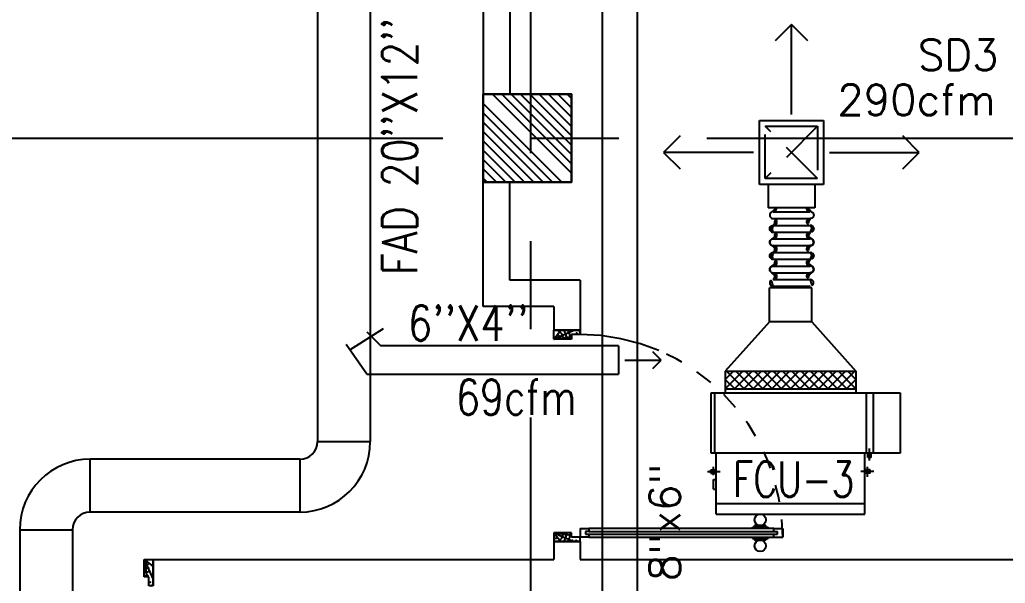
# Model space of a CAD drawing. Extents: x 417866200 to 417866302, y 43498034 to 43498122.
# Drawn here: x 417866232.68 to 417866238.28, y 43498075.13 to 43498078.33 of the extents above; entities that cross this region are included whole.
import ezdxf

# ---------------------------------------------------------------- set-up
doc = ezdxf.new("R2010")
doc.units = 0
doc.header["$MEASUREMENT"] = 0
doc.linetypes.add('CENTERX2', pattern=[4, 2.5, -0.5, 0.5, -0.5])
doc.linetypes.add('HIDDEN', pattern=[0.375, 0.25, -0.125])
doc.layers.get('0').update_dxf_attribs({"linetype": 'CONTINUOUS'})
for name, color, linetype in [('AXES', 11, 'CENTERX2'), ('COL', 7, 'CONTINUOUS'), ('DOOR', 9, 'CONTINUOUS'), ('DUCT', 6, 'CONTINUOUS'), ('EXDUCT', 10, 'CONTINUOUS'), ('FCU', 6, 'CONTINUOUS'), ('HAT', 11, 'CONTINUOUS'), ('M-AC-FLEX', 7, 'CONTINUOUS'), ('M-EGU.', 2, 'CONTINUOUS'), ('M-TEXT', 2, 'CONTINUOUS'), ('TEXT-A', 2, 'CONTINUOUS'), ('WALL', 9, 'CONTINUOUS')]:
    doc.layers.add(name, color=color, linetype=linetype)
doc.styles.add('ROMANS', font='ROMANS.shx', dxfattribs={"width": 0.6})

# ---------------------------------------------------------------- blocks, each defined once
blk = doc.blocks.new('DOOR90')
at = {"layer": 'DOOR', "color": 7, "linetype": 'ByBlock'}
for p, q in [((-150, 0), (0, 0)), ((-150, 0), (-150, -25)), ((0, -50), (-113.7099299924448, 0)), ((0, -50), (-40.1457343158545, 0)), ((0, -50), (0, 0)), ((-1000, -25), (-1050, -25)), ((-1050, -75), (-1050, -25)), ((-1050, -25), (-1050, -75)), ((-1000, -41.9999999999709), (-1020, -41.9999999999709)), ((-1020, -42), (-1020, -58)), ((-1000, -25), (-1000, -41.9999999999709)), ((-877.6424572214019, -17.79999999995925), (-967.6424572214019, -17.79999999995925)), ((-967.6424572214019, -25), (-967.6424572214019, -17.79999999995925)), ((-955.0424572214251, -8.799999999959255), (-890.2424572213786, -8.799999999959255)), ((-955.0424572214251, -17.79999999995925), (-955.0424572214251, -8.799999999959255)), ((-955.0424572214251, -17.79999999995925), (-890.2424572213786, -17.79999999995925)), ((-890.2424572213786, -17.79999999995925), (-890.2424572213786, -8.799999999959255)), ((-877.6424572214019, -25), (-877.6424572214019, -17.79999999995925)), ((-200, -25), (-150, -25)), ((-200, -42), (-200, -25)), ((-180, -42), (-200, -42)), ((-180, -58), (-180, -42)), ((-150, -25), (-100, -25)), ((-150, -75), (-150, -25)), ((-100, -25), (-100, -50)), ((0, -50), (-100, -36.64271395650576)), ((-100, -50), (0, -50)), ((-1000, -75), (-1050, -74.99999999947613)), ((-1000, -58), (-1020, -58)), ((-1000, -58), (-1000, -75)), ((-967.6424572214019, -75), (-967.6424572214019, -82.20000000004075)), ((-877.6424572214019, -82.20000000004075), (-967.6424572214019, -82.20000000004075)), ((-955.0424572214251, -82.20000000004075), (-890.2424572213786, -82.20000000004075)), ((-955.0424572214251, -82.20000000004075), (-955.0424572214251, -91.20000000004075)), ((-955.0424572214251, -91.20000000004075), (-890.2424572213786, -91.20000000004075)), ((-890.2424572213786, -82.20000000004075), (-890.2424572213786, -91.20000000004075)), ((-877.6424572214019, -75), (-877.6424572214019, -82.20000000004075)), ((-200, -58), (-180, -58)), ((-200, -75), (-200, -58)), ((-150, -75), (-200, -75)), ((-150, -875), (-100, -875)), ((-150, -900), (-150, -875)), ((0, -850), (-113.7099299924448, -900)), ((-100, -875), (-100, -850)), ((0, -850), (-100, -863.3572860434942)), ((-100, -850), (0, -850)), ((0, -850), (-40.1457343158545, -900)), ((0, -850), (0, -900)), ((-150, -900), (0, -900)), ((0, -900), (-150, -900))]:
    blk.add_line(p, q, dxfattribs=at)
at = {"layer": 'DOOR', "linetype": 'ByBlock'}
for p, q in [((-200, -25), (-1000, -25)), ((-200, -42), (-1000, -41.9999999999709)), ((-200, -58), (-1000, -58)), ((-1000, -75), (-200, -75))]:
    blk.add_line(p, q, dxfattribs=at)
at = {"layer": 'DOOR', "color": 7, "linetype": 'ByBlock'}
for centre in [(-922.6424572214019, 23.53094421501737), (-922.6424572214019, -123.5309442149592)]:
    blk.add_circle(centre, 32.39999999998526, dxfattribs=at)
for centre, radius, start, end in [((0, -50), 154.4019578127773, 161.1052885482714, 166.2857707768669), ((0, -50), 94.40195781277725, 148.0181880328085, 180), ((0, -50), 134.4019578127773, 158.159849394549, 169.2800236450682), ((0, -50), 114.4019578127773, 154.0838418822192, 167.37742587102), ((0, -50), 74.40195781277725, 137.7764264185456, 180), ((0, -50), 54.40195781277725, 113.2073828924446, 180), ((0, -50), 34.40195781277725, 90, 180), ((0, -50), 14.40195781277725, 90, 180), ((0, -850), 154.4019578127773, 193.7142292231331, 198.8947114517286), ((0, -850), 134.4019578127773, 190.7199763549318, 201.840150605451), ((0, -850), 94.40195781277725, 180, 211.9818119671915), ((0, -850), 74.40195781277725, 180, 222.2235735814543), ((0, -850), 54.40195781277725, 180, 246.7926171075554), ((0, -850), 34.40195781277725, 180, 270), ((0, -850), 14.40195781277725, 180, 270)]:
    blk.add_arc(centre, radius, start, end, dxfattribs=at)
at = {"layer": 'DOOR', "linetype": 'HIDDEN', "ltscale": 0.5}
blk.add_arc((-222.2222222220153, -49.99999999976717), 828.155208510499, 178.270116378131, 275.0030377036063, dxfattribs=at)
blk = doc.blocks.new('DOOR100')
at = {"layer": 'DOOR', "color": 7, "linetype": 'ByBlock'}
for p, q in [((-75.00000000011642, 1250), (-74.99999999959255, 1300.000000000029)), ((-75.00000000011642, 1300), (-25.00000000011642, 1300)), ((-25.00000000011642, 1300), (-75.00000000011642, 1300)), ((-25.00000000011642, 1250), (-25.00000000011642, 1300)), ((-58.00000000011642, 1250), (-75.00000000011642, 1250)), ((-58.00000000011642, 1250), (-58.00000000011642, 1270)), ((-42.00000000011642, 1270), (-58.00000000011642, 1270)), ((-42.00000000011642, 1250), (-42.00000000011642, 1270)), ((-25.00000000011642, 1250), (-42.00000000011642, 1250)), ((-91.20000000018626, 1205.042457221396), (-91.20000000018626, 1140.242457221408)), ((-82.20000000018626, 1205.042457221396), (-91.20000000018626, 1205.042457221396)), ((-82.20000000018626, 1127.642457221402), (-82.20000000018626, 1217.642457221402)), ((-75.00000000011642, 1217.642457221402), (-82.20000000018626, 1217.642457221402)), ((-82.20000000018626, 1205.042457221396), (-82.20000000018626, 1140.242457221408)), ((-25.00000000011642, 1217.642457221402), (-17.80000000004657, 1217.642457221402)), ((-17.80000000004657, 1127.642457221402), (-17.80000000004657, 1217.642457221402)), ((-17.80000000004657, 1205.042457221396), (-17.80000000004657, 1140.242457221408)), ((-17.80000000004657, 1205.042457221396), (-8.800000000046566, 1205.042457221396)), ((-8.800000000046566, 1205.042457221396), (-8.800000000046566, 1140.242457221408)), ((-82.20000000018626, 1140.242457221408), (-91.20000000018626, 1140.242457221408)), ((-75.00000000011642, 1127.642457221402), (-82.20000000018626, 1127.642457221402)), ((-25.00000000011642, 1127.642457221402), (-17.80000000004657, 1127.642457221402)), ((-17.80000000004657, 1140.242457221408), (-8.800000000046566, 1140.242457221408)), ((-75, 200), (-58, 200)), ((-75, 150), (-75, 200)), ((-58, 200), (-58, 180)), ((-58, 180), (-42, 180)), ((-42, 200), (-25, 200)), ((-42, 180), (-42, 200)), ((-25, 200), (-25, 150)), ((-1200, 0), (-1200, 150)), ((-1200, 150), (-1175, 150)), ((-1200, 150), (-1200, 0)), ((-1150, 0), (-1200, 113.7099299924448)), ((-1175, 150), (-1175, 100)), ((-75, 150), (-25, 150)), ((-50, 0), (0, 113.7099299924448)), ((0, 150), (-25, 150)), ((-25, 150), (-25, 100)), ((0, 0), (0, 150)), ((0, 150), (0, 0)), ((-1175, 100), (-1150, 100)), ((-1150, 0), (-1163.357286043465, 100)), ((-1150, 100), (-1150, 0)), ((-50, 100), (-50, 0)), ((-50, 0), (-36.64271395653486, 100)), ((-25, 100), (-50, 100)), ((-1150, 0), (-1200, 40.1457343158545)), ((-1150, 0), (-1200, 0)), ((-50, 0), (0, 40.1457343158545)), ((-50, 0), (0, 0))]:
    blk.add_line(p, q, dxfattribs=at)
at = {"layer": 'DOOR', "linetype": 'ByBlock'}
for p, q in [((-75.00000000011642, 1250), (-75, 200)), ((-58, 200), (-58.00000000011642, 1250)), ((-42, 200), (-42.00000000011642, 1250)), ((-25, 200), (-25.00000000011642, 1250))]:
    blk.add_line(p, q, dxfattribs=at)
at = {"layer": 'DOOR', "color": 7, "linetype": 'ByBlock'}
for centre in [(-123.5309442150756, 1172.642457221402), (23.53094421490096, 1172.642457221402)]:
    blk.add_circle(centre, 32.39999999998526, dxfattribs=at)
at = {"layer": 'DOOR', "linetype": 'HIDDEN', "ltscale": 0.5}
blk.add_arc((-24.99999999965075, 149.9999999994106), 1150.000000000618, 90, 179.9999999995831, dxfattribs=at)
at = {"layer": 'DOOR', "color": 7, "linetype": 'ByBlock'}
for centre, radius, start, end in [((-1150, 0), 154.4019578127773, 103.7142292212167, 108.8947114515936), ((-1150, 0), 134.4019578127773, 100.7199763555959, 111.8401506085482), ((-50, 0), 134.4019578127773, 68.15984939145177, 79.28002364440412), ((-50, 0), 154.4019578127773, 71.10528854840643, 76.28577077878333), ((-1150, 0), 94.40195781277725, 90, 121.981811965689), ((-1150, 0), 74.40195781277725, 90, 132.2235735847074), ((-50, 0), 94.40195781277725, 58.01818803431096, 90), ((-50, 0), 74.40195781277725, 47.7764264152926, 90), ((-50, 0), 114.4019578127773, 64.0838418833441, 77.3774258719247), ((-1150, 0), 54.40195781277725, 90, 156.7926171089788), ((-1150, 0), 34.40195781277725, 90, 180), ((-1150, 0), 14.40195781277725, 90, 180), ((-50, 0), 54.40195781277725, 23.20738289102122, 90), ((-50, 0), 34.40195781277725, 0, 90), ((-50, 0), 14.40195781277725, 0, 90)]:
    blk.add_arc(centre, radius, start, end, dxfattribs=at)
blk = doc.blocks.new('*X80')
at = {"color": 0}
for p, q in [((227928.5557043091, 155538.4989803363), (228379.7906977845, 155989.7339738117)), ((227928.5557043091, 155591.5319889253), (228326.7576891955, 155989.7339738117)), ((227928.5557043091, 155644.5649975143), (228273.7246806065, 155989.7339738117)), ((227928.5557043091, 155697.5980061032), (228220.6916720175, 155989.7339738117)), ((227928.5557043091, 155750.6310146922), (228167.6586634285, 155989.7339738117)), ((227928.5557043091, 155803.6640232812), (228114.6256548395, 155989.7339738117)), ((227928.5557043091, 155856.6970318703), (228061.5926462505, 155989.7339738117)), ((227928.5557043091, 155909.7300404592), (228008.5596376615, 155989.7339738117)), ((227928.5557043091, 155962.7630490482), (227955.5266290726, 155989.7339738117)), ((227985.8567149625, 155489.7339738117), (228428.5557043091, 155932.4329631583)), ((228038.8897235514, 155489.7339738117), (228428.555704309, 155879.3999545693)), ((228091.9227321404, 155489.7339738117), (228428.555704309, 155826.3669459803)), ((228144.9557407294, 155489.7339738117), (228428.555704309, 155773.3339373913)), ((228197.9887493184, 155489.7339738117), (228428.555704309, 155720.3009288023)), ((228251.0217579074, 155489.7339738117), (228428.555704309, 155667.2679202133)), ((228304.0547664964, 155489.7339738117), (228428.555704309, 155614.2349116243)), ((228357.0877750854, 155489.7339738117), (228428.555704309, 155561.2019030353)), ((228410.1207836744, 155489.7339738117), (228428.555704309, 155508.1688944463))]:
    blk.add_line(p, q, dxfattribs=at)
blk = doc.blocks.new('COL50')
at = {"layer": 'COL'}
blk.add_lwpolyline([(-249.9999999999709, 250), (-249.9999999999418, -250), (250, -250), (249.9999999999709, 250)], close=True, dxfattribs=at)
blk = doc.blocks.new('*X23')
at = {"color": 0}
for p, q in [((16890.47746209932, -2466.570672882412), (16943.4517006644, -2413.596434317336)), ((16890.47746209932, -2519.603681471403), (16990.47746209933, -2419.603681471401)), ((16990.47746209933, -2512.466117304769), (16891.6077791119, -2413.596434317336)), ((16990.47746209933, -2459.433108715778), (16944.64078770089, -2413.596434317336)), ((16990.47746209933, -2565.49912589376), (16890.47746209932, -2465.499125893757)), ((16890.47746209932, -2572.636690060394), (16990.47746209933, -2472.636690060392)), ((16990.47746209933, -2618.532134482751), (16890.47746209932, -2518.532134482748)), ((16890.47746209932, -2625.669698649385), (16990.47746209933, -2525.669698649383)), ((16990.47746209933, -2671.565143071742), (16890.47746209932, -2571.565143071739)), ((16890.47746209932, -2678.702707238376), (16990.47746209933, -2578.702707238374)), ((16990.47746209933, -2724.598151660733), (16890.47746209932, -2624.59815166073)), ((16890.47746209932, -2731.735715827367), (16990.47746209933, -2631.735715827365)), ((16990.47746209933, -2777.631160249724), (16890.47746209932, -2677.631160249721)), ((16890.47746209932, -2784.768724416358), (16990.47746209933, -2684.768724416357)), ((16990.47746209933, -2830.664168838715), (16890.47746209932, -2730.664168838713)), ((16890.47746209932, -2837.801733005349), (16990.47746209933, -2737.801733005348)), ((16990.47746209933, -2883.697177427706), (16890.47746209932, -2783.697177427704)), ((16890.47746209932, -2890.83474159434), (16990.47746209933, -2790.834741594339)), ((16990.47746209933, -2936.730186016697), (16890.47746209932, -2836.730186016694)), ((16890.47746209932, -2943.867750183331), (16990.47746209933, -2843.86775018333)), ((16990.47746209933, -2989.763194605689), (16890.47746209932, -2889.763194605686)), ((16890.47746209932, -2996.900758772323), (16990.47746209933, -2896.900758772321)), ((16990.47746209933, -3042.796203194679), (16890.47746209932, -2942.796203194677)), ((16890.47746209932, -3049.933767361314), (16990.47746209933, -2949.933767361312)), ((16990.47746209933, -3095.82921178367), (16890.47746209932, -2995.829211783668)), ((16890.47746209932, -3102.966775950305), (16990.47746209933, -3002.966775950303)), ((16990.47746209933, -3148.862220372662), (16890.47746209932, -3048.862220372659)), ((16891.53081232129, -3154.946434317336), (16990.47746209933, -3055.999784539294)), ((16943.52866745501, -3154.946434317336), (16890.47746209932, -3101.89522896165)), ((16944.56382091028, -3154.946434317336), (16990.47746209933, -3109.032793128285))]:
    blk.add_line(p, q, dxfattribs=at)
blk = doc.blocks.new('WHE06')
at = {"color": 3}
for p, q in [((688.9750000238419, 621.5), (346.0749999880791, 621.5)), ((346.0749999880791, 621.5), (346.0749999880791, 469.1000000014901)), ((688.9750000238419, 469.1000000014901), (688.9750000238419, 621.5)), ((232.1000000238419, 452.25), (232.1000000238419, 422.25)), ((232.1000000238419, 452.25), (252.1000000238419, 452.25)), ((242.1000000238419, 472.1842434704304), (242.1000000238419, 399.4801759719849)), ((252.1000000238419, 452.25), (252.1000000238419, 422.25)), ((321.0749999880791, 457.6499999985099), (321.0749999880791, 437.6499999985099)), ((321.0749999880791, 457.6499999985099), (346.0749999880791, 457.6499999985099)), ((60.32499998807907, -422.25), (60.32499998807907, 422.25)), ((212.2971614003181, 437.25), (269.0589052438736, 437.25)), ((304.9940044879913, 447.6499999985099), (373.2827185988426, 447.6499999985099)), ((321.0749999880791, 437.6499999985099), (346.0749999880791, 437.6499999985099)), ((346.0749999880791, 430.4178223386407), (688.9750000238419, 430.4178223386407)), ((811.1999999880791, 370.6749999970198), (688.9750000238419, 370.6749999970198)), ((711.1999999880791, -370.6749999970198), (711.1999999880791, 370.6749999970198)), ((811.1999999880791, -370.6749999970198), (811.1999999880791, 370.6749999970198)), ((811.1999999880791, -370.6749999970198), (688.9750000238419, -370.6749999970198)), ((141.6357128024101, -437.25), (141.6357128024101, -422.25)), ((141.6357128024101, -437.25), (196.5700032711029, -437.25)), ((196.5700032711029, -437.25), (196.5700032711029, -422.25)), ((221.3790392279625, -437.25), (269.0589052438736, -437.25)), ((232.1000000238419, -452.25), (232.1000000238419, -422.25)), ((242.1000000238419, -472.1842434704304), (242.1000000238419, -399.4801759719849)), ((252.1000000238419, -452.25), (252.1000000238419, -422.25)), ((346.0749999880791, -430.4178223386407), (688.9750000238419, -430.4178223386407)), ((232.1000000238419, -452.25), (252.1000000238419, -452.25))]:
    blk.add_line(p, q, dxfattribs=at)
at = {"color": 6}
for p, q in [((346.0749999880791, 469.1000000014901), (346.0749999880791, -450.8250000029802)), ((688.9750000238419, 469.1000000014901), (346.0749999880791, 469.1000000014901)), ((688.9750000238419, -450.8250000029802), (688.9750000238419, 469.1000000014901)), ((0, -422.25), (0, 422.25)), ((0, 422.25), (346.0749999880791, 422.25)), ((0, -422.25), (346.0749999880791, -422.25)), ((346.0749999880791, -450.8250000029802), (688.9750000238419, -450.8250000029802))]:
    blk.add_line(p, q, dxfattribs=at)
at = {"color": 11}
blk.add_blockref('*X23', (-16179.27746212482, 2784.271434314549), dxfattribs=at)

msp = doc.modelspace()

# ---------------------------------------------------------------- linework, layer by layer
at = {"layer": 'AXES'}
for p, q in [((417866235.5839568, 43498033.57267877), (417866235.5839568, 43498111.28535389)), ((417866200.5839568, 43498077.65697242), (417866268.6239568, 43498077.65697242))]:
    msp.add_line(p, q, dxfattribs=at)
at = {"layer": 'DUCT', "linetype": 'ByBlock'}
for p, q in [((417866234.3720357, 43498081.30399065), (417866234.3720357, 43498075.93537617)), ((417866234.6720357, 43498078.67953333), (417866234.6720357, 43498075.93537617)), ((417866236.0823276, 43498076.47781557), (417866236.0823276, 43498076.31781556)), ((417866234.3720357, 43498075.93537617), (417866234.6720357, 43498075.93537617)), ((417866233.0813668, 43498075.53537617), (417866233.0813668, 43498075.83537617)), ((417866234.2720357, 43498075.83537617), (417866233.0813668, 43498075.83537617)), ((417866234.2720357, 43498075.83537617), (417866234.2720357, 43498075.53537617)), ((417866234.2720357, 43498075.53537617), (417866233.0813668, 43498075.53537617)), ((417866232.6813667, 43498075.43537617), (417866232.6813667, 43498073.35567888)), ((417866232.9813668, 43498075.43537617), (417866232.9813668, 43498071.36915795))]:
    msp.add_line(p, q, dxfattribs=at)
at = {"layer": 'DUCT'}
for p, q in [((417866236.9389205, 43498076.61583902), (417866236.9389205, 43498076.80832146)), ((417866237.1789205, 43498076.80832146), (417866236.9389205, 43498076.80832146)), ((417866237.1789205, 43498076.61583902), (417866237.1789205, 43498076.80832146)), ((417866236.9389205, 43498076.61583902), (417866236.6882455, 43498076.334403)), ((417866237.1789205, 43498076.61583902), (417866236.9389205, 43498076.61583902)), ((417866237.1789205, 43498076.61583902), (417866237.4295955, 43498076.334403)), ((417866234.555256, 43498076.45632057), (417866234.7467245, 43498076.57646643)), ((417866234.6522382, 43498076.55781557), (417866234.7322382, 43498076.47781557)), ((417866234.6522382, 43498076.31781556), (417866234.5346471, 43498076.48575304)), ((417866236.0823276, 43498076.47781557), (417866234.7322382, 43498076.47781557)), ((417866234.6522382, 43498076.31781556), (417866236.0823276, 43498076.31781556)), ((417866232.6813667, 43498075.43537617), (417866232.9813668, 43498075.43537617))]:
    msp.add_line(p, q, dxfattribs=at)
at = {"layer": 'DUCT', "linetype": 'ByBlock'}
for centre, radius, start, end in [((417866234.2720357, 43498075.93537617), 0.4, 270, 7.016477563892661e-15), ((417866234.2720357, 43498075.93537617), 0.1, 270, 7.016477563892661e-15), ((417866233.0813668, 43498075.43537617), 0.4, 90, 180), ((417866233.0813668, 43498075.43537617), 0.1, 90, 180)]:
    msp.add_arc(centre, radius, start, end, dxfattribs=at)
at = {"layer": 'EXDUCT', "linetype": 'ByBlock'}
for p, q in [((417866236.1899061, 43498074.07387285), (417866236.1899061, 43498092.50683588)), ((417866235.9899062, 43498074.07387285), (417866235.9899063, 43498092.40683587))]:
    msp.add_line(p, q, dxfattribs=at)
at = {"layer": 'M-AC-FLEX', "color": 11}
for p, q in [((417866236.9598563, 43498077.23959015), (417866237.1708501, 43498077.23959015)), ((417866236.9598563, 43498077.2012739), (417866237.1708501, 43498077.2012739)), ((417866236.9598563, 43498077.2012739), (417866237.1708501, 43498077.2012739)), ((417866236.9598563, 43498077.16227392), (417866237.1708501, 43498077.16227392)), ((417866236.9598563, 43498077.16227392), (417866237.1708501, 43498077.16227392)), ((417866236.9598563, 43498077.12464491), (417866237.1708501, 43498077.12464491)), ((417866236.9598563, 43498077.12464491), (417866237.1708501, 43498077.12464491)), ((417866236.9598563, 43498077.08564494), (417866237.1708501, 43498077.08564494)), ((417866236.9598563, 43498077.08564494), (417866237.1708501, 43498077.08564494)), ((417866236.9598563, 43498077.08564494), (417866237.1708501, 43498077.08564494)), ((417866236.9598563, 43498077.08564488), (417866237.1708501, 43498077.08564488)), ((417866236.9598563, 43498077.04732875), (417866237.1708501, 43498077.04732875)), ((417866236.9598563, 43498077.04732869), (417866237.1708501, 43498077.04732869)), ((417866236.9598563, 43498077.04732869), (417866237.1708501, 43498077.04732869)), ((417866236.9598563, 43498077.04732869), (417866237.1708501, 43498077.04732869)), ((417866236.9598563, 43498077.00832871), (417866237.1708501, 43498077.00832871)), ((417866236.9598563, 43498077.00832871), (417866237.1708501, 43498077.00832871)), ((417866236.9598563, 43498076.97069971), (417866237.1708501, 43498076.97069971)), ((417866236.9598563, 43498076.97069971), (417866237.1708501, 43498076.97069971)), ((417866236.9598563, 43498076.93169973), (417866237.1708501, 43498076.93169973)), ((417866236.9598563, 43498076.93169973), (417866237.1708501, 43498076.93169973)), ((417866236.9598563, 43498076.93169973), (417866237.1708501, 43498076.93169973)), ((417866236.9598563, 43498076.89338348), (417866237.1708501, 43498076.89338348)), ((417866236.9598563, 43498076.89338348), (417866237.1708501, 43498076.89338348)), ((417866236.9598563, 43498076.89338348), (417866237.1708501, 43498076.89338348)), ((417866236.9598563, 43498076.85438351), (417866237.1708501, 43498076.85438351)), ((417866236.9598563, 43498076.85438351), (417866237.1708501, 43498076.85438351)), ((417866236.9598563, 43498076.8167545), (417866237.1708501, 43498076.8167545)), ((417866236.9598563, 43498076.8167545), (417866237.1708501, 43498076.8167545))]:
    msp.add_line(p, q, dxfattribs=at)
at = {"layer": 'M-AC-FLEX'}
for points in [[(417866236.9789985, 43498077.26280824, -0.4715888114901708), (417866236.9598563, 43498077.23959015, 1.01800509972273), (417866236.9598563, 43498077.2012739)], [(417866237.1517079, 43498077.26280824, 0.4715888114901708), (417866237.1708501, 43498077.23959015, -1.018005099723095), (417866237.1708501, 43498077.2012739)], [(417866236.9598563, 43498077.1629611, 1.017916123276695), (417866236.9598563, 43498077.12464491)], [(417866236.9598563, 43498077.12395773, -1.017916123276695), (417866236.9598563, 43498077.16227392)], [(417866237.1715372, 43498077.16296104, -1.00000155094459), (417866237.1708501, 43498077.12464491)], [(417866237.1715372, 43498077.12395779, 1.00000155094459), (417866237.1708501, 43498077.16227392)], [(417866236.9793335, 43498077.10420278, -0.4001271029227301), (417866236.9598563, 43498077.08564494, 1.01800509972273), (417866236.9598563, 43498077.04732869)], [(417866236.9598563, 43498077.08564488, 0.4001280584015855), (417866236.9793335, 43498077.10420278, 0.4001280584015855)], [(417866237.1708501, 43498077.08564488, -0.4001280584015855), (417866237.151373, 43498077.10420278, -0.4001280584015855)], [(417866237.151373, 43498077.10420278, 0.4001271029227301), (417866237.1708501, 43498077.08564494, -1.018005099723095), (417866237.1708501, 43498077.04732869)], [(417866236.9793335, 43498077.02877084, 0.4001271029227301), (417866236.9598563, 43498077.04732869, -1.01800509972273), (417866236.9598563, 43498077.08564494)], [(417866237.151373, 43498077.02877084, -0.4001271029227301), (417866237.1708501, 43498077.04732869, 1.018005099723095), (417866237.1708501, 43498077.08564494)], [(417866236.9598563, 43498077.0090159, 1.017916123276695), (417866236.9598563, 43498076.97069971)], [(417866236.9598563, 43498076.97001252, -1.017916123276695), (417866236.9598563, 43498077.00832871)], [(417866236.9598563, 43498077.04732875, -0.4001280584015855), (417866236.9793335, 43498077.02877084, -0.4001280584015855)], [(417866237.1708501, 43498077.04732875, 0.4001280584015855), (417866237.151373, 43498077.02877084, 0.4001280584015855)], [(417866237.1715372, 43498077.00901584, -1.00000155094459), (417866237.1708501, 43498076.97069971)], [(417866237.1715372, 43498076.97001258, 1.00000155094459), (417866237.1708501, 43498077.00832871)], [(417866236.9789985, 43498076.95491783, -0.4715888114901708), (417866236.9598563, 43498076.93169973, 1.01800509972273), (417866236.9598563, 43498076.89338348)], [(417866237.1517079, 43498076.95491783, 0.4715888114901708), (417866237.1708501, 43498076.93169973, -1.018005099723095), (417866237.1708501, 43498076.89338348)], [(417866236.9789985, 43498076.87016539, 0.4715888114901708), (417866236.9598563, 43498076.89338348, -1.01800509972273), (417866236.9598563, 43498076.93169973)], [(417866237.1517079, 43498076.87016539, -0.4715888114901708), (417866237.1708501, 43498076.89338348, 1.018005099723095), (417866237.1708501, 43498076.93169973)], [(417866236.9600156, 43498076.81669211, -1.034780551022943), (417866236.9598563, 43498076.85438351)], [(417866237.1692238, 43498076.85434171, -1.018605234360993), (417866237.1708501, 43498076.8167545)]]:
    msp.add_lwpolyline(points, format="xyb", dxfattribs=at)
for centre, radius, start, end in [((417866236.9598563, 43498077.18177386), 0.01949999999998908, 298.4313618845878, 90), ((417866236.9598563, 43498077.18177386), 0.01949999999998908, 270, 61.5686381154122), ((417866237.1708441, 43498077.18177386), 0.0195000009375944, 89.98223126264955, 241.5686302798361), ((417866237.1708441, 43498077.18177386), 0.0195000009375944, 89.98223126264955, 241.5686302798361), ((417866237.1708441, 43498077.18177386), 0.0195000009375944, 118.4313697201639, 270.0177687373505), ((417866237.1708441, 43498077.18177386), 0.0195000009375944, 118.4313697201639, 270.0177687373505), ((417866236.9598563, 43498077.10514494), 0.01949999999998908, 298.4313618845878, 90), ((417866236.9598563, 43498077.10514494), 0.01949999999998908, 270, 61.5686381154122), ((417866237.1708441, 43498077.10514494), 0.0195000009375944, 89.98223126264955, 241.5686302798361), ((417866237.1708441, 43498077.10514494), 0.0195000009375944, 89.98223126264955, 241.5686302798361), ((417866237.1708441, 43498077.10514494), 0.0195000009375944, 118.4313697201639, 270.0177687373505), ((417866237.1708441, 43498077.10514494), 0.0195000009375944, 118.4313697201639, 270.0177687373505), ((417866236.9598563, 43498077.02782869), 0.01949999999998908, 298.4313618845878, 90), ((417866236.9598563, 43498077.02782869), 0.01949999999998908, 270, 61.5686381154122), ((417866237.1708441, 43498077.02782869), 0.0195000009375944, 89.98223126264955, 241.5686302798361), ((417866237.1708441, 43498077.02782869), 0.0195000009375944, 89.98223126264955, 241.5686302798361), ((417866237.1708441, 43498077.02782869), 0.0195000009375944, 118.4313697201639, 270.0177687373505), ((417866237.1708441, 43498077.02782869), 0.0195000009375944, 118.4313697201639, 270.0177687373505), ((417866236.9598563, 43498076.95119976), 0.01949999999998908, 298.4313618845878, 90), ((417866236.9598563, 43498076.95119976), 0.01949999999998908, 270, 61.5686381154122), ((417866237.1708441, 43498076.95119976), 0.0195000009375944, 89.98223126264955, 241.5686302798361), ((417866237.1708441, 43498076.95119976), 0.0195000009375944, 89.98223126264955, 241.5686302798361), ((417866237.1708441, 43498076.95119976), 0.0195000009375944, 118.4313697201639, 270.0177687373505), ((417866237.1708441, 43498076.95119976), 0.0195000009375944, 118.4313697201639, 270.0177687373505), ((417866236.9598563, 43498076.87388345), 0.01949999999998908, 298.4313618845878, 90), ((417866236.9598563, 43498076.87388345), 0.01949999999998908, 270, 61.5686381154122), ((417866237.1708441, 43498076.87388345), 0.0195000009375944, 89.98223126264955, 241.5686302798361), ((417866237.1708441, 43498076.87388345), 0.0195000009375944, 89.98223126264955, 241.5686302798361), ((417866237.1708441, 43498076.87388345), 0.0195000009375944, 118.4313697201639, 270.0177687373505), ((417866237.1708441, 43498076.87388345), 0.0195000009375944, 118.4313697201639, 270.0177687373505), ((417866236.9598563, 43498076.79725453), 0.01949999999998908, 34.57856269727154, 90), ((417866236.9598563, 43498076.79725453), 0.01949999999998908, 34.57856269727154, 61.5686381154122), ((417866237.1708441, 43498076.79725453), 0.0195000009375944, 89.98223126264955, 145.4214373027285), ((417866237.1708441, 43498076.79725453), 0.0195000009375944, 89.98223126264955, 145.4214373027285), ((417866237.1708441, 43498076.79725453), 0.0195000009375944, 118.4313697201639, 145.4214373027285), ((417866237.1708441, 43498076.79725453), 0.0195000009375944, 118.4313697201639, 145.4214373027285)]:
    msp.add_arc(centre, radius, start, end, dxfattribs=at)
at = {"layer": 'M-EGU.'}
for p, q in [((417866237.0637502, 43498078.30230824), (417866236.9704121, 43498078.20897014)), ((417866237.1570883, 43498078.20897014), (417866237.0637502, 43498078.30230824)), ((417866237.0637502, 43498077.79254752), (417866237.0637502, 43498078.30230824)), ((417866236.8822502, 43498077.75780824), (417866237.2452502, 43498077.75780824)), ((417866236.8822502, 43498077.39480824), (417866236.8822502, 43498077.75780824)), ((417866237.2452502, 43498077.75780824), (417866237.2452502, 43498077.39480824)), ((417866236.4310883, 43498077.66964634), (417866236.3377502, 43498077.57630824)), ((417866237.7897502, 43498077.57630824), (417866237.6964121, 43498077.66964634)), ((417866236.3377502, 43498077.57630824), (417866236.4310883, 43498077.48297015)), ((417866236.8475109, 43498077.57630824), (417866236.3377502, 43498077.57630824)), ((417866237.2799895, 43498077.57630824), (417866237.7897502, 43498077.57630824)), ((417866237.6964121, 43498077.48297015), (417866237.7897502, 43498077.57630824)), ((417866237.2452502, 43498077.39480824), (417866236.8822502, 43498077.39480824)), ((417866236.9317502, 43498077.39480824), (417866236.9317502, 43498077.26280824)), ((417866237.1957502, 43498077.39480824), (417866237.1957502, 43498077.26280824)), ((417866237.1957502, 43498077.26280824), (417866236.9317502, 43498077.26280824)), ((417866236.3244917, 43498076.39776035), (417866236.2773518, 43498076.44490033)), ((417866236.1170379, 43498076.39776035), (417866236.3244917, 43498076.39776035)), ((417866236.2773518, 43498076.35062037), (417866236.3244917, 43498076.39776035))]:
    msp.add_line(p, q, dxfattribs=at)
at = {"layer": 'M-EGU.', "linetype": 'HIDDEN'}
for p, q in [((417866236.9152502, 43498077.72480824), (417866237.2122502, 43498077.72480824)), ((417866237.2122502, 43498077.42780824), (417866236.9152502, 43498077.72480824)), ((417866237.2122502, 43498077.72480824), (417866236.9152502, 43498077.42780824)), ((417866236.9152502, 43498077.42780824), (417866236.9152502, 43498077.72480824)), ((417866237.2122502, 43498077.72480824), (417866237.2122502, 43498077.42780824)), ((417866237.2122502, 43498077.42780824), (417866236.9152502, 43498077.42780824))]:
    msp.add_line(p, q, dxfattribs=at)
at = {"layer": 'WALL', "linetype": 'ByBlock'}
for p, q in [((417866235.3139568, 43498078.80197241), (417866235.3139568, 43498077.90697241)), ((417866235.4639568, 43498078.65197241), (417866235.4639568, 43498077.90697241)), ((417866235.8639568, 43498076.85197241), (417866235.8639568, 43498076.56747241)), ((417866235.7139568, 43498076.70197241), (417866235.7139568, 43498076.56747241)), ((417866235.7139568, 43498076.56747241), (417866235.8639568, 43498076.56747241)), ((417866235.7139568, 43498075.36747241), (417866235.7139568, 43498075.26697241)), ((417866235.7139568, 43498075.36747241), (417866235.8639568, 43498075.36747241)), ((417866235.8639568, 43498075.36747241), (417866235.8639568, 43498075.26697241))]:
    msp.add_line(p, q, dxfattribs=at)
at = {"layer": 'WALL'}
for p, q in [((417866235.3139568, 43498076.70197241), (417866235.3139568, 43498077.40697241)), ((417866235.3139568, 43498076.70197241), (417866235.3139568, 43498077.40697241)), ((417866235.4639568, 43498076.85197241), (417866235.4639568, 43498077.40697241)), ((417866235.8639568, 43498076.85197241), (417866235.4639568, 43498076.85197241)), ((417866235.7139568, 43498076.70197241), (417866235.3139568, 43498076.70197241)), ((417866233.4389568, 43498075.11697241), (417866233.4389568, 43498075.26697241)), ((417866233.4389568, 43498075.26697241), (417866235.7139568, 43498075.26697241)), ((417866235.4639568, 43498075.26697241), (417866235.7139568, 43498075.26697241)), ((417866235.8639568, 43498075.26697241), (417866238.4889568, 43498075.26697241))]:
    msp.add_line(p, q, dxfattribs=at)
at = {"layer": 'WALL', "linetype": 'ByBlock', "ltscale": 0.3}
msp.add_lwpolyline([(417866235.8139568, 43498077.40697241), (417866235.3139568, 43498077.40697241), (417866235.3139568, 43498077.90697241), (417866235.8139568, 43498077.90697241)], close=True, dxfattribs=at)

# ---------------------------------------------------------------- block references
at = {"layer": 'COL', "xscale": 0.0009999871253967285, "yscale": 0.001000002026557922, "zscale": 0.001}
msp.add_blockref('COL50', (417866235.5639568, 43498077.65697241), dxfattribs=at)
at = {"layer": 'DOOR', "color": 0, "linetype": 'ByBlock', "xscale": 0.001000002026557922, "yscale": 0.001000002026557922, "zscale": 0.001}
for name, p, rotation in [('DOOR100', (417866235.7139568, 43498075.36747241), 270), ('DOOR90', (417866232.5389568, 43498075.26697241), 90)]:
    msp.add_blockref(name, p, dxfattribs=dict(at, rotation=rotation))
at = {"layer": 'FCU', "linetype": 'ByBlock', "xscale": -0.001000002026557922, "yscale": 0.001000002026557922, "zscale": 0.001, "rotation": 270}
msp.add_blockref('WHE06', (417866237.0589205, 43498075.523203), dxfattribs=at)
at = {"layer": 'HAT', "xscale": -0.0009999871253967285, "yscale": 0.001000002026557922, "zscale": 0.001}
msp.add_blockref('*X80', (417866463.7425125, 43497921.91723844), dxfattribs=at)

# ---------------------------------------------------------------- texts
at = {"layer": 'M-TEXT', "style": 'ROMANS', "width": 0.8}
msp.add_text("FAD 20''X12''", height=0.2, rotation=90, dxfattribs=at).set_placement((417866234.9392571, 43498076.87979773))
at = {"layer": 'M-TEXT', "style": 'ROMANS'}
for s, p in [('SD3', (417866237.7820836, 43498078.04236568)), ('290cfm', (417866237.324442, 43498077.7877438))]:
    msp.add_text(s, height=0.175, dxfattribs=at).set_placement(p)
for s, width, p in [("6''X4''", 0.8, (417866234.8862445, 43498076.50799628)), ('69cfm', 0.8, (417866235.1579457, 43498076.08758213)), ('FCU-3', 0.75, (417866236.7322199, 43498075.6217399))]:
    msp.add_text(s, height=0.2, dxfattribs=dict(at, width=width)).set_placement(p)
at = {"layer": 'TEXT-A', "linetype": 'ByBlock', "style": 'ROMANS'}
msp.add_text('EAD 8"x6"', height=0.175, rotation=90, dxfattribs=at).set_placement((417866236.4321175, 43498074.58868306))

doc.saveas('drawing.dxf')
